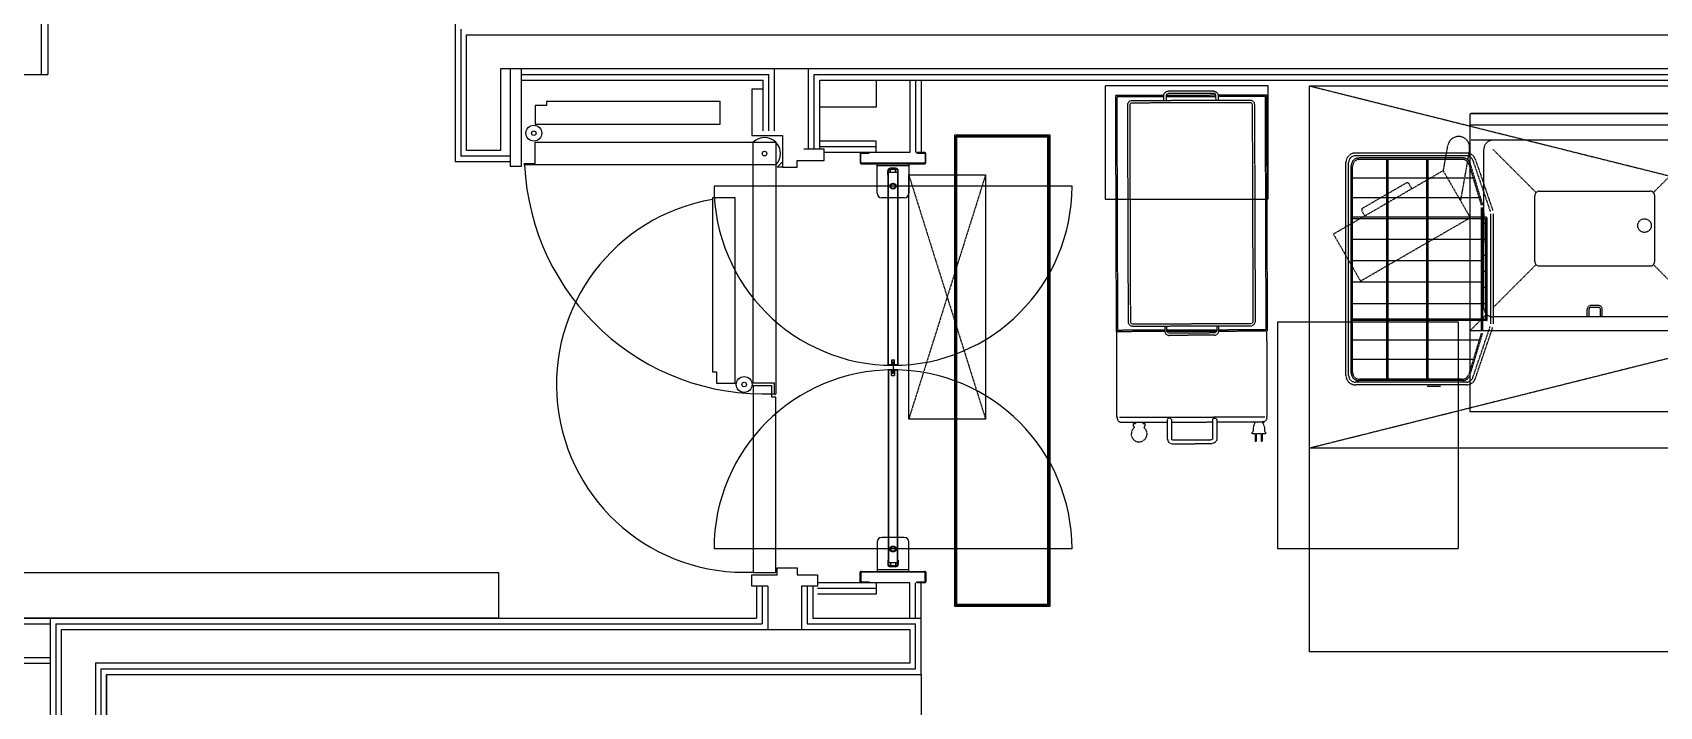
# Model space of a CAD drawing. Header units: millimetres. Extents: x 0 to 181737, y 0 to 59400.
# Drawn here: x 122034 to 125628, y 20330 to 21818 of the extents above; entities that cross this region are included whole.
import ezdxf

# ---------------------------------------------------------------- set-up
doc = ezdxf.new("R2010")
doc.units = ezdxf.units.MM
doc.header["$LTSCALE"] = 0.2
doc.linetypes.add('HIDDEN', pattern=[9.525, 6.35, -3.175])
doc.layers.add('A_什器', color=9, linetype='HIDDEN')
doc.layers.add('A_建築', color=8, linetype='Continuous')

msp = doc.modelspace()

# ---------------------------------------------------------------- linework, layer by layer
at = {"layer": 'A_什器'}
for p, q in [((124763.76, 21700), (124403.76, 21700)), ((124403.76, 21700), (124403.76, 21450)), ((124426.94, 21679.22), (124533.43, 21679.55)), ((124428.6, 21157.2), (124426.94, 21679.22)), ((124429.95, 21676.24), (124533.44, 21676.56)), ((124533.43, 21681.06), (124534.91, 21683.57)), ((124533.44, 21678.06), (124533.43, 21681.06)), ((124533.47, 21668.06), (124533.44, 21678.06)), ((124534.91, 21683.57), (124536.42, 21685.57)), ((124536.42, 21685.57), (124538.91, 21687.57)), ((124539.42, 21681.58), (124538.43, 21680.07)), ((124538.43, 21680.07), (124538.44, 21678.07)), ((124538.43, 21679.57), (124647.92, 21679.92)), ((124538.44, 21678.07), (124538.47, 21668.07)), ((124538.44, 21676.58), (124648.43, 21676.93)), ((124538.91, 21687.57), (124541.9, 21688.09)), ((124541.43, 21682.58), (124539.42, 21681.58)), ((124543.42, 21683.09), (124541.43, 21682.58)), ((124541.9, 21688.09), (124543.41, 21688.09)), ((124643.39, 21688.41), (124543.41, 21688.09)), ((124643.41, 21683.41), (124543.42, 21683.09)), ((124643.39, 21688.41), (124645.89, 21687.91)), ((124644.9, 21683.41), (124643.41, 21683.41)), ((124646.41, 21682.41), (124644.9, 21683.41)), ((124645.89, 21687.91), (124648.4, 21686.93)), ((124647.92, 21680.42), (124646.41, 21682.41)), ((124648.42, 21678.42), (124647.92, 21680.42)), ((124648.4, 21686.93), (124650.9, 21684.93)), ((124648.46, 21668.42), (124648.42, 21678.42)), ((124650.9, 21684.93), (124652.4, 21682.93)), ((124652.4, 21682.93), (124652.92, 21679.93)), ((124652.92, 21679.93), (124759.9, 21680.27)), ((124652.92, 21679.93), (124653.42, 21678.44)), ((124653.42, 21678.44), (124653.46, 21668.44)), ((124653.43, 21676.94), (124756.92, 21677.27)), ((124756.92, 21677.27), (124758.56, 21161.25)), ((124759.9, 21680.27), (124761.56, 21158.26)), ((124763.76, 21450), (124763.76, 21700)), ((124855.3, 21700), (128055.3, 21700)), ((124855.3, 20900), (124855.3, 21700)), ((128055.3, 21700), (124855.3, 20900)), ((124855.3, 21700), (128055.3, 20900)), ((124855.3, 20450), (124855.3, 21700)), ((124855.3, 21700), (128205.3, 21700)), ((124431.59, 21160.22), (124429.95, 21676.24)), ((124453.49, 21660.81), (124454.99, 21663.31)), ((124453.5, 21657.8), (124453.49, 21660.81)), ((124455.02, 21178.8), (124453.5, 21657.8)), ((124454.99, 21663.31), (124456.48, 21665.31)), ((124456.48, 21665.31), (124458.98, 21667.32)), ((124458.5, 21659.83), (124460, 21661.83)), ((124458.5, 21657.82), (124458.5, 21659.83)), ((124460.02, 21178.81), (124458.5, 21657.82)), ((124458.98, 21667.32), (124461.98, 21667.83)), ((124460, 21661.83), (124461.49, 21662.83)), ((124461.49, 21662.83), (124463.49, 21662.83)), ((124461.98, 21667.83), (124463.47, 21667.83)), ((124463.47, 21667.83), (124723.45, 21668.66)), ((124463.49, 21662.83), (124723.47, 21663.66)), ((124723.45, 21668.66), (124725.95, 21668.17)), ((124723.47, 21663.66), (124725.47, 21663.16)), ((124725.47, 21663.16), (124726.96, 21662.18)), ((124725.95, 21668.17), (124728.44, 21667.18)), ((124726.96, 21662.18), (124727.97, 21660.68)), ((124727.97, 21660.68), (124728.47, 21658.67)), ((124728.44, 21667.18), (124730.95, 21665.19)), ((124728.47, 21658.67), (124729.99, 21179.67)), ((124730.95, 21665.19), (124732.46, 21663.19)), ((124732.46, 21663.19), (124732.98, 21660.2)), ((124732.98, 21660.2), (124733.47, 21658.69)), ((124733.47, 21658.69), (124734.99, 21179.69)), ((125210.3, 21639), (125760.3, 21639)), ((125210.3, 20980), (125210.3, 21639)), ((125760.3, 21613.17), (125210.3, 21613.17)), ((125211.3, 21640), (125760.3, 21640)), ((125760.3, 21580), (125211.3, 21580)), ((125201.7, 21551.79), (124956.54, 21551.79)), ((125201.7, 21545.79), (124956.54, 21545.79)), ((125194.81, 21540.79), (124963.85, 21540.79)), ((125192.58, 21537.79), (124965.35, 21537.79)), ((125025.85, 21052.29), (125025.85, 21537.79)), ((125028.85, 21052.29), (125028.85, 21537.79)), ((125114.15, 21052.29), (125114.15, 21537.79)), ((125117.15, 21052.29), (125117.15, 21537.79)), ((125150.77, 21512.1), (125160.67, 21568.22)), ((125208.53, 21559.78), (125188.58, 21446.63)), ((125215.89, 21535.63), (125254.61, 21422.15)), ((125221.57, 21537.57), (125260.29, 21424.09)), ((125240.3, 21210), (125240.3, 21560)), ((125260.3, 21560), (125355.73, 21464.57)), ((125614.87, 21464.57), (125710.3, 21560)), ((123969.43, 21503.88), (124139.43, 21503.88)), ((123969.43, 20963.88), (123969.43, 21503.88)), ((123969.43, 21503.88), (124139.43, 20963.88)), ((124139.43, 21503.88), (123969.43, 20963.88)), ((124139.43, 21503.88), (124139.43, 20963.88)), ((124907.81, 21372.93), (125150.3, 21512.93)), ((124935.54, 21060.79), (124935.54, 21530.79)), ((124941.54, 21060.79), (124941.54, 21530.79)), ((124947.35, 21065.79), (124947.35, 21524.29)), ((124950.35, 21067.29), (124950.35, 21522.79)), ((125150.3, 21512.93), (125210.3, 21409)), ((125206.94, 21527.15), (125234.66, 21435.98)), ((125209.16, 21530.15), (125237.59, 21436.63)), ((125219.55, 21495.99), (124947.35, 21495.99)), ((124972.82, 21430.32), (125068.09, 21485.32)), ((125074.92, 21483.49), (125081.02, 21472.93)), ((125362.8, 21467.5), (125607.8, 21467.5)), ((124403.76, 21450), (124763.76, 21450)), ((125232.68, 21452.79), (124947.35, 21452.79)), ((125235.3, 21158.46), (125235.3, 21431.61)), ((125238.3, 21158.24), (125238.3, 21431.84)), ((125352.8, 21312.5), (125352.8, 21457.5)), ((125617.8, 21312.5), (125617.8, 21457.5)), ((125235.3, 21409.79), (124947.35, 21409.79)), ((125235.3, 21406.79), (124947.35, 21406.79)), ((124967.81, 21269), (125210.3, 21409)), ((124970.99, 21423.49), (124977.09, 21412.93)), ((125246.15, 21409.79), (125238.3, 21409.79)), ((125246.15, 21406.79), (125238.3, 21406.79)), ((125247.65, 21396.09), (125238.3, 21396.09)), ((125241.3, 21360.73), (125241.3, 21419.27)), ((125241.3, 21354.73), (125241.3, 21413.27)), ((125244.65, 21184.79), (125244.65, 21406.79)), ((125247.65, 21183.29), (125247.65, 21408.29)), ((125255.42, 21174.27), (125255.42, 21417.3)), ((125261.42, 21174.27), (125261.42, 21417.3)), ((124907.81, 21372.93), (124967.81, 21269)), ((125235.3, 21360.69), (124947.35, 21360.69)), ((125247.65, 21360.69), (125238.3, 21360.69)), ((125247.65, 21325.29), (125238.3, 21325.29)), ((125235.3, 21313.49), (124947.35, 21313.49)), ((125247.65, 21289.89), (125238.3, 21289.89)), ((125260.3, 21210), (125355.73, 21305.43)), ((125362.8, 21302.5), (125607.8, 21302.5)), ((125614.87, 21305.43), (125710.3, 21210)), ((125235.3, 21266.29), (124947.35, 21266.29)), ((125247.65, 21254.49), (125238.3, 21254.49)), ((125235.3, 21219.09), (124947.35, 21219.09)), ((125247.65, 21219.09), (125238.3, 21219.09)), ((125493.8, 21215), (125476.8, 21215)), ((125493.8, 21211), (125476.8, 21211)), ((124455.03, 21177.29), (124455.02, 21178.8)), ((124455.54, 21174.79), (124455.03, 21177.29)), ((124457.04, 21172.29), (124455.54, 21174.79)), ((124460.03, 21177.3), (124460.02, 21178.81)), ((124461.04, 21175.31), (124460.03, 21177.3)), ((124463.04, 21174.31), (124461.04, 21175.31)), ((124465.04, 21173.83), (124463.04, 21174.31)), ((124725.02, 21174.65), (124465.04, 21173.83)), ((124726.51, 21175.15), (124725.02, 21174.65)), ((124728, 21176.16), (124726.51, 21175.15)), ((124729.51, 21177.66), (124728, 21176.16)), ((124729.99, 21179.67), (124729.51, 21177.66)), ((124733.01, 21174.18), (124731.52, 21172.17)), ((124734.51, 21177.18), (124733.01, 21174.18)), ((124734.99, 21179.69), (124734.51, 21177.18)), ((125184.03, 21178.28), (124784.03, 21178.28)), ((124784.03, 21178.28), (124784.03, 20678.28)), ((125235.3, 21184.79), (124947.35, 21184.79)), ((125235.3, 21181.79), (124947.35, 21181.79)), ((125184.03, 20678.28), (125184.03, 21178.28)), ((125210.3, 21160), (125246.16, 21195.86)), ((125246.15, 21184.79), (125238.3, 21184.79)), ((125246.15, 21181.79), (125238.3, 21181.79)), ((125710.3, 21190), (125260.3, 21190)), ((125468.8, 21190), (125468.8, 21207)), ((125472.8, 21190), (125472.8, 21207)), ((125497.8, 21190), (125497.8, 21207)), ((125501.8, 21190), (125501.8, 21207)), ((124535.09, 21157.54), (124428.6, 21157.2)), ((124429.7, 20968.72), (124429.1, 21157.2)), ((124535.08, 21160.54), (124431.59, 21160.22)), ((124459.55, 21170.31), (124457.04, 21172.29)), ((124462.05, 21169.31), (124459.55, 21170.31)), ((124465.06, 21168.83), (124462.05, 21169.31)), ((124725.04, 21169.65), (124465.06, 21168.83)), ((124535.05, 21169.05), (124535.08, 21159.05)), ((124535.08, 21159.05), (124535.09, 21156.55)), ((124535.09, 21156.55), (124536.6, 21153.55)), ((124536.6, 21153.55), (124538.11, 21151.56)), ((124538.11, 21151.56), (124540.62, 21150.06)), ((124540.09, 21159.06), (124540.05, 21169.07)), ((124650.07, 21160.91), (124540.08, 21160.56)), ((124540.09, 21157.56), (124540.09, 21159.06)), ((124649.57, 21157.9), (124540.09, 21157.56)), ((124541.09, 21155.56), (124540.09, 21157.56)), ((124540.62, 21150.06), (124543.61, 21149.07)), ((124543.1, 21154.58), (124541.09, 21155.56)), ((124545.1, 21154.08), (124543.1, 21154.58)), ((124543.61, 21149.07), (124545.12, 21149.08)), ((124645.09, 21154.4), (124545.1, 21154.08)), ((124645.1, 21149.4), (124545.12, 21149.08)), ((124646.58, 21154.9), (124645.09, 21154.4)), ((124645.1, 21149.4), (124647.6, 21149.91)), ((124648.09, 21155.9), (124646.58, 21154.9)), ((124647.6, 21149.91), (124650.1, 21150.91)), ((124649.58, 21157.42), (124648.09, 21155.9)), ((124650.07, 21159.41), (124649.58, 21157.42)), ((124650.04, 21169.41), (124650.07, 21159.41)), ((124650.1, 21150.91), (124652.59, 21152.91)), ((124652.59, 21152.91), (124654.08, 21155.42)), ((124654.08, 21155.42), (124654.58, 21157.92)), ((124654.58, 21157.92), (124655.07, 21159.43)), ((124761.56, 21158.26), (124654.58, 21157.92)), ((124655.07, 21159.43), (124655.04, 21169.43)), ((124758.56, 21161.25), (124655.07, 21160.93)), ((124726.03, 21169.66), (124725.04, 21169.65)), ((124729.03, 21170.66), (124726.03, 21169.66)), ((124731.52, 21172.17), (124729.03, 21170.66)), ((124761.67, 20969.77), (124761.07, 21158.26)), ((125233.14, 21138.79), (124947.35, 21138.79)), ((125234.66, 21154.1), (125206.94, 21062.92)), ((125209.48, 21060.99), (125237.59, 21153.44)), ((125210.3, 21160), (125760.3, 21160)), ((125215.89, 21055.94), (125254.61, 21169.43)), ((125221.57, 21054.01), (125260.29, 21167.49)), ((125220, 21095.59), (124947.35, 21095.59)), ((125201.7, 21045.79), (124956.54, 21045.79)), ((125201.7, 21039.79), (124956.54, 21039.79)), ((125193.7, 21049.29), (124963.85, 21049.29)), ((125192.58, 21052.29), (124965.35, 21052.29)), ((125144.8, 21036), (125114.8, 21036)), ((124139.43, 20963.88), (123969.43, 20963.88)), ((124430.7, 20968.72), (124429.7, 20968.72)), ((124430.72, 20964.22), (124430.7, 20968.72)), ((124430.72, 20964.22), (124431.23, 20961.72)), ((124431.23, 20961.72), (124432.73, 20959.73)), ((124432.73, 20959.73), (124435.23, 20958.23)), ((124435.2, 20968.23), (124756.17, 20969.25)), ((124435.23, 20958.23), (124438.73, 20957.25)), ((124440.24, 20957.25), (124541.23, 20957.57)), ((124486.72, 20957.4), (124486.74, 20953.89)), ((124541.69, 20965.08), (124541.21, 20963.06)), ((124541.35, 20920.07), (124541.21, 20963.06)), ((124544.19, 20966.08), (124541.69, 20965.08)), ((124547.19, 20966.09), (124544.19, 20966.08)), ((124549.2, 20964.6), (124547.19, 20966.09)), ((124550.21, 20963.09), (124549.2, 20964.6)), ((124550.21, 20963.09), (124550.34, 20920.1)), ((124550.22, 20957.6), (124641.21, 20957.89)), ((124641.2, 20963.38), (124641.69, 20964.89)), ((124641.33, 20920.39), (124641.2, 20963.38)), ((124641.69, 20964.89), (124643.69, 20966.39)), ((124643.69, 20966.39), (124646.69, 20966.4)), ((124646.69, 20966.4), (124649.18, 20965.42)), ((124649.18, 20965.42), (124650.19, 20963.41)), ((124650.19, 20963.41), (124650.33, 20920.41)), ((124650.21, 20957.92), (124751.2, 20958.24)), ((124731.7, 20957.68), (124730.7, 20958.18)), ((124732.21, 20957.68), (124731.7, 20957.68)), ((124732.21, 20957.68), (124733.2, 20957.68)), ((124733.2, 20957.68), (124733.7, 20956.68)), ((124752.69, 20958.25), (124750.7, 20958.24)), ((124755.7, 20959.25), (124752.69, 20958.25)), ((124752.7, 20957.24), (124753.7, 20957.75)), ((124754.69, 20957.75), (124753.7, 20957.75)), ((124755.2, 20958.25), (124754.69, 20957.75)), ((124755.7, 20958.74), (124755.2, 20958.25)), ((124758.19, 20960.76), (124755.7, 20959.25)), ((124759.68, 20962.77), (124758.19, 20960.76)), ((124760.68, 20965.27), (124759.68, 20962.77)), ((124760.66, 20969.77), (124761.67, 20969.77)), ((124760.68, 20965.27), (124760.66, 20969.77)), ((125760.3, 20980), (125210.3, 20980)), ((125760.3, 20980), (125210.3, 20980)), ((125760.3, 20980), (125365.92, 20980)), ((124438.73, 20957.25), (124440.74, 20957.26)), ((124461.8, 20936.31), (124461.31, 20932.32)), ((124461.31, 20932.32), (124461.32, 20928.81)), ((124461.32, 20928.81), (124462.34, 20924.82)), ((124463.28, 20939.82), (124461.8, 20936.31)), ((124462.34, 20924.82), (124463.84, 20921.82)), ((124465.27, 20942.83), (124463.28, 20939.82)), ((124463.84, 20921.82), (124466.35, 20918.84)), ((124470.24, 20953.84), (124465.24, 20953.83)), ((124465.24, 20953.83), (124465.25, 20948.83)), ((124465.25, 20948.83), (124467.25, 20948.83)), ((124467.77, 20945.34), (124465.27, 20942.83)), ((124467.25, 20948.83), (124467.77, 20945.34)), ((124470.23, 20957.35), (124470.24, 20953.84)), ((124491.74, 20953.91), (124486.74, 20953.89)), ((124490.26, 20948.9), (124489.26, 20945.41)), ((124492.27, 20942.42), (124489.26, 20945.41)), ((124490.26, 20948.9), (124491.75, 20948.91)), ((124491.75, 20948.91), (124491.74, 20953.91)), ((124494.28, 20939.42), (124492.27, 20942.42)), ((124492.84, 20921.41), (124494.83, 20924.92)), ((124495.8, 20935.93), (124494.28, 20939.42)), ((124494.83, 20924.92), (124495.82, 20928.43)), ((124496.3, 20931.93), (124495.8, 20935.93)), ((124495.82, 20928.43), (124496.3, 20931.93)), ((124728.77, 20935.67), (124728.28, 20935.16)), ((124728.28, 20935.16), (124728.28, 20934.66)), ((124728.29, 20931.67), (124728.28, 20934.66)), ((124735.78, 20931.69), (124728.29, 20931.67)), ((124730.76, 20936.68), (124728.77, 20935.67)), ((124731.23, 20948.68), (124730.74, 20944.67)), ((124730.74, 20944.67), (124730.76, 20936.68)), ((124733.71, 20955.18), (124731.23, 20948.68)), ((124733.7, 20956.68), (124733.71, 20955.18)), ((124735.83, 20914.69), (124735.78, 20931.69)), ((124748.78, 20931.73), (124737.29, 20931.7)), ((124737.29, 20931.7), (124737.34, 20914.7)), ((124748.84, 20914.74), (124748.78, 20931.73)), ((124757.78, 20931.76), (124750.28, 20931.74)), ((124750.28, 20931.74), (124750.33, 20914.74)), ((124752.2, 20956.23), (124752.7, 20957.24)), ((124752.2, 20955.24), (124752.2, 20956.23)), ((124752.2, 20955.24), (124754.72, 20948.75)), ((124754.72, 20948.75), (124755.74, 20944.75)), ((124755.74, 20944.75), (124755.77, 20936.76)), ((124755.77, 20936.76), (124757.26, 20935.76)), ((124757.26, 20935.76), (124757.77, 20935.26)), ((124757.77, 20935.26), (124757.77, 20934.75)), ((124757.77, 20934.75), (124757.78, 20931.76)), ((124466.35, 20918.84), (124469.37, 20916.35)), ((124469.37, 20916.35), (124472.86, 20914.85)), ((124472.86, 20914.85), (124476.37, 20913.87)), ((124476.37, 20913.87), (124480.37, 20913.88)), ((124480.37, 20913.88), (124483.87, 20914.89)), ((124483.87, 20914.89), (124487.36, 20916.4)), ((124487.36, 20916.4), (124490.35, 20918.41)), ((124490.35, 20918.41), (124492.84, 20921.41)), ((124541.35, 20920.07), (124541.85, 20917.07)), ((124541.85, 20917.07), (124542.86, 20914.57)), ((124542.86, 20914.57), (124545.37, 20912.08)), ((124545.37, 20912.08), (124548.37, 20910.59)), ((124548.37, 20910.59), (124551.87, 20909.6)), ((124550.34, 20920.1), (124550.85, 20919.11)), ((124550.85, 20919.11), (124552.85, 20918.11)), ((124551.87, 20909.6), (124554.88, 20909.12)), ((124552.85, 20918.11), (124554.85, 20918.12)), ((124554.85, 20918.12), (124636.84, 20918.38)), ((124636.87, 20909.38), (124554.88, 20909.12)), ((124638.34, 20918.38), (124636.84, 20918.38)), ((124639.37, 20909.88), (124636.87, 20909.38)), ((124640.33, 20919.39), (124638.34, 20918.38)), ((124642.86, 20910.89), (124639.37, 20909.88)), ((124641.33, 20920.39), (124640.33, 20919.39)), ((124645.86, 20912.4), (124642.86, 20910.89)), ((124648.35, 20914.9), (124645.86, 20912.4)), ((124649.84, 20917.41), (124648.35, 20914.9)), ((124650.33, 20920.41), (124649.84, 20917.41)), ((124737.34, 20914.7), (124735.83, 20914.69)), ((124750.33, 20914.74), (124748.84, 20914.74)), ((128055.3, 20900), (124855.3, 20900)), ((124784.03, 20678.28), (125184.03, 20678.28)), ((128205.3, 20450), (124855.3, 20450))]:
    msp.add_line(p, q, dxfattribs=at)
at = {"layer": 'A_什器', "linetype": 'Continuous'}
msp.add_lwpolyline([(119463.4, 20525), (119463.4, 20625.26), (123063.4, 20625.26), (123063.4, 20525)], close=True, dxfattribs=at)
at = {"layer": 'A_什器'}
for points in [[(120892.3, 20425), (122072.3, 20425), (122072.3, 18095), (120892.3, 18095)], [(122197.3, 20400), (123997.3, 20400), (123997.3, 17720), (122197.3, 17720)]]:
    msp.add_lwpolyline(points, close=True, dxfattribs=at)
msp.add_circle((125595.3, 21391.5), 15, dxfattribs=at)
for centre, radius, start, end in [((125184.6, 21564), 24.3, 350.00001, 170), ((125260.3, 21560), 20, 90, 180), ((124956.54, 21530.79), 21, 90, 180), ((124956.54, 21530.79), 15, 90, 180), ((124963.85, 21524.29), 16.5, 90, 180), ((124965.35, 21522.79), 15, 90.00001, 179.99999), ((125192.58, 21522.79), 15, 16.91097, 90), ((125194.81, 21525.79), 15, 16.91097, 90), ((125201.7, 21530.79), 21, 18.8389, 90), ((125201.7, 21530.79), 15, 18.8389, 90), ((125070.59, 21480.99), 5, 30, 120), ((125362.8, 21457.5), 10, 90, 180), ((125607.8, 21457.5), 10, 0, 90), ((124975.32, 21425.99), 5, 120, 210), ((125239.3, 21413.27), 2, 359.99998, 60), ((125246.15, 21408.29), 1.5, 270, 90), ((125239.3, 21354.73), 2, 300, 359.99998), ((125362.8, 21312.5), 10, 180, 270), ((125607.8, 21312.5), 10, 270, 0.00001), ((125260.3, 21210), 20, 180, 270), ((125476.8, 21207), 8, 90, 180), ((125476.8, 21207), 4, 90, 180), ((125493.8, 21207), 8, 359.99998, 89.99999), ((125493.8, 21207), 4, 359.99998, 89.99999), ((125246.15, 21183.29), 1.5, 270, 90), ((124963.85, 21065.79), 16.5, 179.99999, 270), ((124965.35, 21067.29), 15, 179.99999, 270), ((124956.54, 21060.79), 21, 179.99999, 270), ((124956.54, 21060.79), 15, 179.99999, 270), ((125192.58, 21067.29), 15, 270, 343.08903), ((125193.7, 21065.79), 16.5, 270, 343.08903), ((125201.7, 21060.79), 15, 270, 341.1611), ((125201.7, 21060.79), 21, 270, 341.1611)]:
    msp.add_arc(centre, radius, start, end, dxfattribs=at)
at = {"layer": 'A_建築'}
for p, q in [((122067.3, 23395), (122067.3, 21725)), ((122967.3, 21837.5), (122967.3, 21532.5)), ((122979.8, 21825), (122979.8, 21545)), ((121964.8, 21725), (122067.3, 21725)), ((123114.03, 21725), (123660.37, 21725)), ((123114.03, 21712.5), (123647.87, 21712.5)), ((123647.87, 21600.59), (123647.87, 21712.5)), ((123660.37, 21600.59), (123660.37, 21725)), ((123760.37, 21725), (130834.8, 21725)), ((123760.37, 21560.5), (123760.37, 21725)), ((123772.87, 21712.5), (130822.3, 21712.5)), ((123772.87, 21560.5), (123772.87, 21712.5)), ((123984.8, 21712.5), (123984.8, 21553)), ((123997.3, 21712.5), (123997.3, 21553)), ((123622.87, 21590.5), (123690.87, 21590.5)), ((123690.87, 21590.5), (123690.87, 21520.5)), ((123089.03, 21545), (122979.8, 21545)), ((123897.3, 21565.5), (123772.87, 21565.5)), ((123897.3, 21553), (123782.87, 21553)), ((123862.3, 21551), (123862.3, 21530)), ((123863.9, 21529.6), (123863.9, 21551.4)), ((123863.9, 21551.4), (123882.3, 21551.4)), ((123882.3, 21553), (123864.3, 21553)), ((123882.3, 21551.4), (123882.3, 21553)), ((124005.3, 21553), (123987.3, 21553)), ((123987.3, 21553), (123987.3, 21551.4)), ((123987.3, 21551.4), (124005.7, 21551.4)), ((124005.7, 21551.4), (124005.7, 21529.6)), ((124007.3, 21530), (124007.3, 21551)), ((123089.03, 21532.5), (122967.3, 21532.5)), ((123089.03, 21522.5), (123114.03, 21522.5)), ((124005.7, 21529.6), (123863.9, 21529.6)), ((123864.3, 21528), (124005.3, 21528)), ((123899.8, 21528), (123969.8, 21528)), ((123899.8, 21463), (123899.8, 21528)), ((123899.8, 21524), (123969.8, 21524)), ((123923.2, 21503.5), (123923.2, 21512)), ((123924.2, 21512), (123924.2, 21503.5)), ((123924.3, 21083), (123924.3, 21509)), ((123945.3, 21509), (123924.3, 21509)), ((123925.1, 21083.8), (123925.1, 21509)), ((123928.4, 21509), (123928.4, 21515.57)), ((123929.6, 21509), (123928.4, 21509)), ((123940.4, 21518), (123929.2, 21518)), ((123929.6, 21509), (123929.6, 21515)), ((123939.5, 21515.5), (123930.1, 21515.5)), ((123931.76, 21518), (123932.8, 21516.6)), ((123932.8, 21515.5), (123932.8, 21516.6)), ((123932.8, 21516.6), (123936.8, 21516.6)), ((123934.47, 21517.94), (123934.66, 21517.76)), ((123935.12, 21517.94), (123934.94, 21517.76)), ((123936.8, 21516.6), (123937.8, 21518)), ((123936.8, 21515.5), (123936.8, 21516.6)), ((123940, 21509), (123940, 21515)), ((123941.2, 21509), (123940, 21509)), ((123941.2, 21509), (123941.2, 21515.57)), ((123944.5, 21509), (123944.5, 21083.8)), ((123945.3, 21509), (123945.3, 21083)), ((123945.4, 21512), (123945.4, 21503.5)), ((123946.4, 21503.5), (123946.4, 21512)), ((123969.8, 21528), (123969.8, 21463)), ((123924.3, 21453), (123909.8, 21453)), ((123959.8, 21453), (123945.3, 21453)), ((123934.8, 21083), (123924.3, 21083)), ((123924.3, 21073), (123924.3, 20647)), ((123934.8, 21073), (123924.3, 21073)), ((123934, 21083.8), (123925.1, 21083.8)), ((123925.1, 21072.2), (123925.1, 20647)), ((123934, 21072.2), (123925.1, 21072.2)), ((123931.8, 21095.3), (123931.8, 21083.8)), ((123931.8, 21095.3), (123937.8, 21095.3)), ((123931.8, 21060.7), (123931.8, 21072.2)), ((123934, 21091), (123935.6, 21091)), ((123934, 21091), (123934, 21083.8)), ((123934, 21065), (123934, 21072.2)), ((123934.8, 21091), (123934.8, 21083)), ((123934.8, 21083), (123934.8, 21091)), ((123945.3, 21083), (123934.8, 21083)), ((123934.8, 21083), (123934.8, 21073)), ((123934.8, 21065), (123934.8, 21073)), ((123934.8, 21073), (123934.8, 21065)), ((123945.3, 21073), (123934.8, 21073)), ((123935.6, 21083.8), (123935.6, 21091)), ((123944.5, 21083.8), (123935.6, 21083.8)), ((123935.6, 21072.2), (123935.6, 21065)), ((123944.5, 21072.2), (123935.6, 21072.2)), ((123937.8, 21083.8), (123937.8, 21095.3)), ((123937.8, 21072.2), (123937.8, 21060.7)), ((123944.5, 20647), (123944.5, 21072.2)), ((123945.3, 20647), (123945.3, 21073)), ((123931.8, 21060.7), (123937.8, 21060.7)), ((123934, 21065), (123935.6, 21065)), ((123899.8, 20693), (123899.8, 20628)), ((123924.3, 20703), (123909.8, 20703)), ((123959.8, 20703), (123945.3, 20703)), ((123969.8, 20628), (123969.8, 20693)), ((123923.2, 20652.5), (123923.2, 20644)), ((123924.2, 20644), (123924.2, 20652.5)), ((123945.3, 20647), (123924.3, 20647)), ((123929.6, 20647), (123928.4, 20647)), ((123928.4, 20647), (123928.4, 20640.43)), ((123940.4, 20638), (123929.2, 20638)), ((123929.6, 20647), (123929.6, 20641)), ((123939.5, 20640.5), (123930.1, 20640.5)), ((123931.76, 20638), (123932.8, 20639.4)), ((123932.8, 20640.5), (123932.8, 20639.4)), ((123932.8, 20639.4), (123936.8, 20639.4)), ((123934.47, 20638.06), (123934.66, 20638.24)), ((123935.12, 20638.06), (123934.94, 20638.24)), ((123936.8, 20640.5), (123936.8, 20639.4)), ((123936.8, 20639.4), (123937.8, 20638)), ((123940, 20647), (123940, 20641)), ((123941.2, 20647), (123940, 20647)), ((123941.2, 20647), (123941.2, 20640.43)), ((123945.4, 20644), (123945.4, 20652.5)), ((123946.4, 20652.5), (123946.4, 20644)), ((123897.3, 20603), (123767.87, 20603)), ((123862.3, 20605), (123862.3, 20626)), ((124005.7, 20626.4), (123863.9, 20626.4)), ((123863.9, 20626.4), (123863.9, 20604.6)), ((123863.9, 20604.6), (123882.3, 20604.6)), ((123864.3, 20628), (124005.3, 20628)), ((123882.3, 20603), (123864.3, 20603)), ((123882.3, 20604.6), (123882.3, 20603)), ((123899.8, 20632), (123969.8, 20632)), ((123899.8, 20628), (123969.8, 20628)), ((123984.8, 20525), (123984.8, 20603)), ((123987.3, 20603), (123987.3, 20604.6)), ((123987.3, 20604.6), (124005.7, 20604.6)), ((124005.3, 20603), (123987.3, 20603)), ((123997.3, 20525), (123997.3, 20603)), ((124005.7, 20604.6), (124005.7, 20626.4)), ((124007.3, 20626), (124007.3, 20605)), ((123632.87, 20595.5), (123632.87, 20525)), ((123645.37, 20595.5), (123645.37, 20512.5)), ((123745.37, 20595.5), (123745.37, 20512.5)), ((123757.87, 20595.5), (123757.87, 20525)), ((123897.3, 20590.5), (123767.87, 20590.5)), ((115140.77, 20525), (122072.3, 20525)), ((122072.3, 20525), (123632.87, 20525)), ((122072.3, 20525), (122072.3, 17625)), ((122084.8, 20512.5), (123645.37, 20512.5)), ((122084.8, 20512.5), (122084.8, 17625)), ((123745.37, 20512.5), (123984.8, 20512.5)), ((123757.87, 20525), (123997.3, 20525)), ((123984.8, 20412.5), (123984.8, 20512.5)), ((123997.3, 20400), (123997.3, 20525)), ((122184.8, 20412.5), (123984.8, 20412.5)), ((122184.8, 20412.5), (122184.8, 17625)), ((122197.3, 20400), (123997.3, 20400)), ((122197.3, 20400), (122197.3, 17625))]:
    msp.add_line(p, q, dxfattribs=at)
at = {"layer": 'A_建築', "linetype": 'Continuous'}
for p, q in [((123144.03, 21528.7), (123144.03, 21575.5)), ((123144.03, 21575.5), (123675.87, 21575.5)), ((123675.87, 21575.5), (123675.87, 21525.5)), ((123120.63, 21528.7), (123144.03, 21528.7)), ((123144.03, 21525.5), (123120.63, 21525.5)), ((123675.87, 21525.5), (123144.03, 21525.5)), ((124330.3, 21478.5), (123539.3, 21478.5)), ((123945.3, 21453), (123924.3, 21453)), ((123672.67, 21020.27), (123672.67, 21043.67)), ((123675.87, 21043.67), (123675.87, 21020.27)), ((124330.3, 20677.5), (123539.3, 20677.5)), ((123945.3, 20703), (123924.3, 20703))]:
    msp.add_line(p, q, dxfattribs=at)
for points in [[(122052.3, 28572.5), (122052.3, 21725)], [(130847.3, 19331.23), (130847.3, 21737.5), (123067.3, 21737.5), (123067.3, 21557.5), (122992.3, 21557.5), (122992.3, 21812.5), (130922.3, 21812.5), (130922.3, 19331.23)], [(123672.87, 21600.59), (123672.87, 21737.5)], [(123747.87, 21560.5), (123747.87, 21737.5)], [(123972.3, 21712.5), (123972.3, 21553), (123897.3, 21553), (123897.3, 21578), (123772.87, 21578)], [(123897.3, 21712.5), (123897.3, 21653), (123772.87, 21653)], [(123672.67, 21043.67), (123625.87, 21043.67), (123625.87, 21575.5), (123675.87, 21575.5), (123675.87, 21043.67)], [(123972.3, 20525), (123972.3, 20603), (123897.3, 20603), (123897.3, 20578), (123767.87, 20578)], [(123657.87, 20595.5), (123657.87, 20500)], [(123732.87, 20595.5), (123732.87, 20500)], [(115140.77, 20512.5), (122072.3, 20512.5)], [(122097.3, 17625), (122097.3, 20500), (123972.3, 20500), (123972.3, 20425), (122172.3, 20425), (122172.3, 17625)], [(115140.77, 20437.5), (122072.3, 20437.5)]]:
    msp.add_lwpolyline(points, dxfattribs=at)
at = {"layer": 'A_建築'}
msp.add_lwpolyline([(123089.03, 21522.5), (123114.03, 21522.5), (123114.03, 21737.5), (123089.03, 21737.5)], close=True, dxfattribs=at)
for points in [[(123647.87, 21692.5), (123622.87, 21692.5), (123622.87, 21590.5), (123690.87, 21590.5), (123690.87, 21520.5), (123722.87, 21520.5), (123722.87, 21535.5), (123782.87, 21535.5), (123782.87, 21560.5), (123737.87, 21560.5)], [(123690.87, 21520.5), (123678.87, 21520.5), (123690.87, 21532.5)], [(123657.87, 20595.5), (123622.87, 20595.5), (123622.87, 20620.5), (123678.87, 20620.5), (123678.87, 20635.5), (123722.87, 20635.5), (123722.87, 20620.5), (123767.87, 20620.5), (123767.87, 20595.5), (123732.87, 20595.5)]]:
    msp.add_lwpolyline(points, dxfattribs=at)
at = {"layer": 'A_建築', "linetype": 'Continuous'}
for points in [[(123169.03, 21665.5), (123169.03, 21656.5), (123144.03, 21656.5), (123144.03, 21615.5), (123553.18, 21615.5), (123553.18, 21665.5)], [(123535.87, 21068.67), (123544.87, 21068.67), (123544.87, 21043.67), (123585.87, 21043.67), (123585.87, 21452.81), (123535.87, 21452.81)], [(123675.87, 21012.67), (123666.87, 21012.67), (123666.87, 21037.67), (123625.87, 21037.67), (123625.87, 20625.5), (123675.87, 20625.5)]]:
    msp.add_lwpolyline(points, close=True, dxfattribs=at)
at = {"layer": 'A_建築', "linetype": 'Continuous', "lineweight": -3}
for points in [[(124071.15, 20550.19), (124071.15, 21592.19), (124281.15, 21592.19), (124281.15, 20550.19)], [(124074.15, 20553.19), (124074.15, 21589.19), (124278.15, 21589.19), (124278.15, 20553.19)], [(124076.15, 20555.19), (124076.15, 21587.19), (124276.15, 21587.19), (124276.15, 20555.19)]]:
    msp.add_lwpolyline(points, close=True, dxfattribs=at)
at = {"layer": 'A_建築', "linetype": 'Continuous'}
for centre, radius in [((123141.03, 21595.5), 17.5), ((123141.03, 21595.5), 5), ((123934.8, 21478.5), 6.5), ((123934.8, 21478.5), 5), ((123605.87, 21040.67), 17.5), ((123605.87, 21040.67), 5), ((123934.8, 20677.5), 6.5), ((123934.8, 20677.5), 5)]:
    msp.add_circle(centre, radius, dxfattribs=at)
at = {"layer": 'A_建築'}
msp.add_circle((123650.87, 21550.5), 5, dxfattribs=at)
for centre, radius, start, end in [((123650.87, 21550.5), 35.36, 315, 135), ((123864.3, 21551), 2, 90, 180), ((124005.3, 21551), 2, 0, 90), ((123864.3, 21530), 2, 180, 270), ((123929.2, 21512), 6, 90, 180), ((123923.7, 21503.5), 0.5, 180, 0), ((123929.2, 21512), 5, 116.74368, 180), ((123927.4, 21515.57), 1, 0, 116.74368), ((123930.1, 21515), 0.5, 90, 180), ((123934.33, 21517.8), 0.2, 44.96122, 90), ((123934.8, 21517.9), 0.2, 224.84862, 270.00002), ((123934.8, 21517.9), 0.2, 269.99998, 315.15138), ((123935.26, 21517.8), 0.2, 90, 135.03878), ((123939.5, 21515), 0.5, 0, 90), ((123940.4, 21512), 6, 0, 90), ((123942.2, 21515.57), 1, 63.25632, 180), ((123940.4, 21512), 5, 0, 63.25632), ((123945.9, 21503.5), 0.5, 180, 0), ((124005.3, 21530), 2, 270, 0), ((123909.8, 21463), 10, 180, 270), ((123959.8, 21463), 10, 270, 0), ((123909.8, 20693), 10, 90, 180), ((123959.8, 20693), 10, 0, 90), ((123923.7, 20652.5), 0.5, 0, 180), ((123929.2, 20644), 6, 180, 270), ((123929.2, 20644), 5, 180, 243.25632), ((123927.4, 20640.43), 1, 243.25632, 0), ((123930.1, 20641), 0.5, 180, 270), ((123934.33, 20638.2), 0.2, 270, 315.03878), ((123934.8, 20638.1), 0.2, 89.99998, 135.15138), ((123934.8, 20638.1), 0.2, 44.84862, 90.00002), ((123935.26, 20638.2), 0.2, 224.96122, 270), ((123939.5, 20641), 0.5, 270, 0), ((123940.4, 20644), 6, 270, 0), ((123942.2, 20640.43), 1, 180, 296.74368), ((123940.4, 20644), 5, 296.74368, 0), ((123945.9, 20652.5), 0.5, 0, 180), ((123864.3, 20626), 2, 90, 180), ((123864.3, 20605), 2, 180, 270), ((124005.3, 20626), 2, 0, 90), ((124005.3, 20605), 2, 270, 0)]:
    msp.add_arc(centre, radius, start, end, dxfattribs=at)
at = {"layer": 'A_建築', "linetype": 'Continuous'}
for centre, radius, start, end in [((123120.63, 21527.1), 1.6, 90, 180), ((123120.63, 21527.1), 1.6, 180, 270), ((123650.87, 21550.5), 530.75, 182.69982, 272.35419), ((123934.8, 21478.5), 395.5, 180, 0), ((123605.87, 21040.67), 414.59, 99.72042, 272.76503), ((123934.8, 20677.5), 395.5, 0, 180), ((123674.27, 21020.27), 1.6, 180, 270), ((123674.27, 21020.27), 1.6, 270, 360)]:
    msp.add_arc(centre, radius, start, end, dxfattribs=at)

doc.saveas('drawing.dxf')
